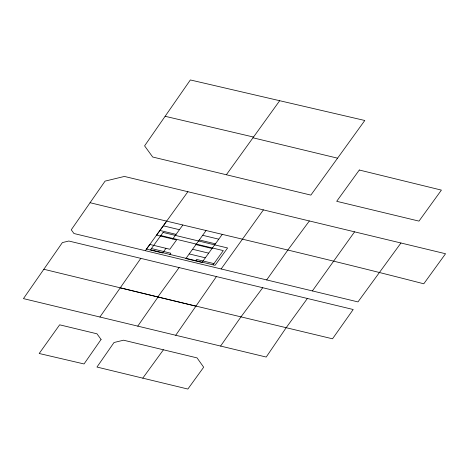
<?xml version="1.0" encoding="UTF-8"?>
<svg xmlns="http://www.w3.org/2000/svg" width="469" height="469" viewBox="0 0 469 469"><rect width="100%" height="100%" fill="white"/><g stroke="black" fill="none" stroke-linecap="round" stroke-linejoin="round"><path stroke-width="0.7" d="M175.723 335.276L216.426 276.569M90.071 202.708L71.265 229.798L73.961 233.521L357.97 301.907L400.948 242.995L445.55 253.741L423.777 283.798C312.94 255.13 201.301 229.804 90.071 202.708L105.074 181.122L124.396 176.438L400.948 242.995M137.769 326.143L158.053 297L332.521 338.8L353.204 309.511L68.82 241.025L62.371 242.584L23.45 298.612L99.909 317.015L140.806 258.36M99.909 317.015L220.6 346.063L240.79 317.114L262.734 287.726M266.685 279.934L288.06 249.731L309.364 220.969M263.402 209.895L221.145 268.96M312.377 290.932L354.564 231.856M226.357 174.755L279.688 100.712M213.067 264.833L223.308 250.604L160.826 235.544M145.326 250.698L187.881 191.721M166.671 221.163L156.582 235.127L176.579 239.946L169.848 249.256L149.851 244.437L146.486 249.098L162.614 252.979L165.979 248.324M172.709 239.014L182.799 225.05M169.901 254.433L170.786 253.213L151.423 248.552M206.02 230.642L185.835 258.577L201.957 262.458L222.142 234.529M195.708 260.647L196.587 259.427L213.946 263.607M337.563 158.176L310.871 195.104L152.695 157.021L144.587 145.865L190.355 79.953L364.794 120.486L337.563 158.176L252.973 137.792M179.111 267.576L157.83 296.953L120.269 287.825M307.388 298.466L286.037 327.913L266.216 357.05L220.6 346.063M142.781 378.149L187.858 389.047L203.675 367.221L197.05 357.888L123.558 340.201L114.02 342.511L96.966 367.051L142.781 378.149L163.417 349.798M165.123 116.289L253.518 137.048M163.306 225.818L179.434 229.704M202.655 235.297L218.783 239.184M159.947 230.472L176.068 234.359M199.29 239.952L215.418 243.839M195.925 244.607L212.052 248.494M192.56 249.262L208.687 253.149M189.2 253.922L205.322 257.803M43.84 269.265L195.89 306.198M101.07 339.456L84.045 363.956L39.191 353.497L59.651 324.818L96.966 333.805L101.07 339.456M163.071 232.436L150.543 249.772L215.066 265.313L227.594 247.978L163.071 232.436M359.307 170.018L336.695 201.307L418.987 221.11L441.399 190.109L359.307 170.018"/></g></svg>
